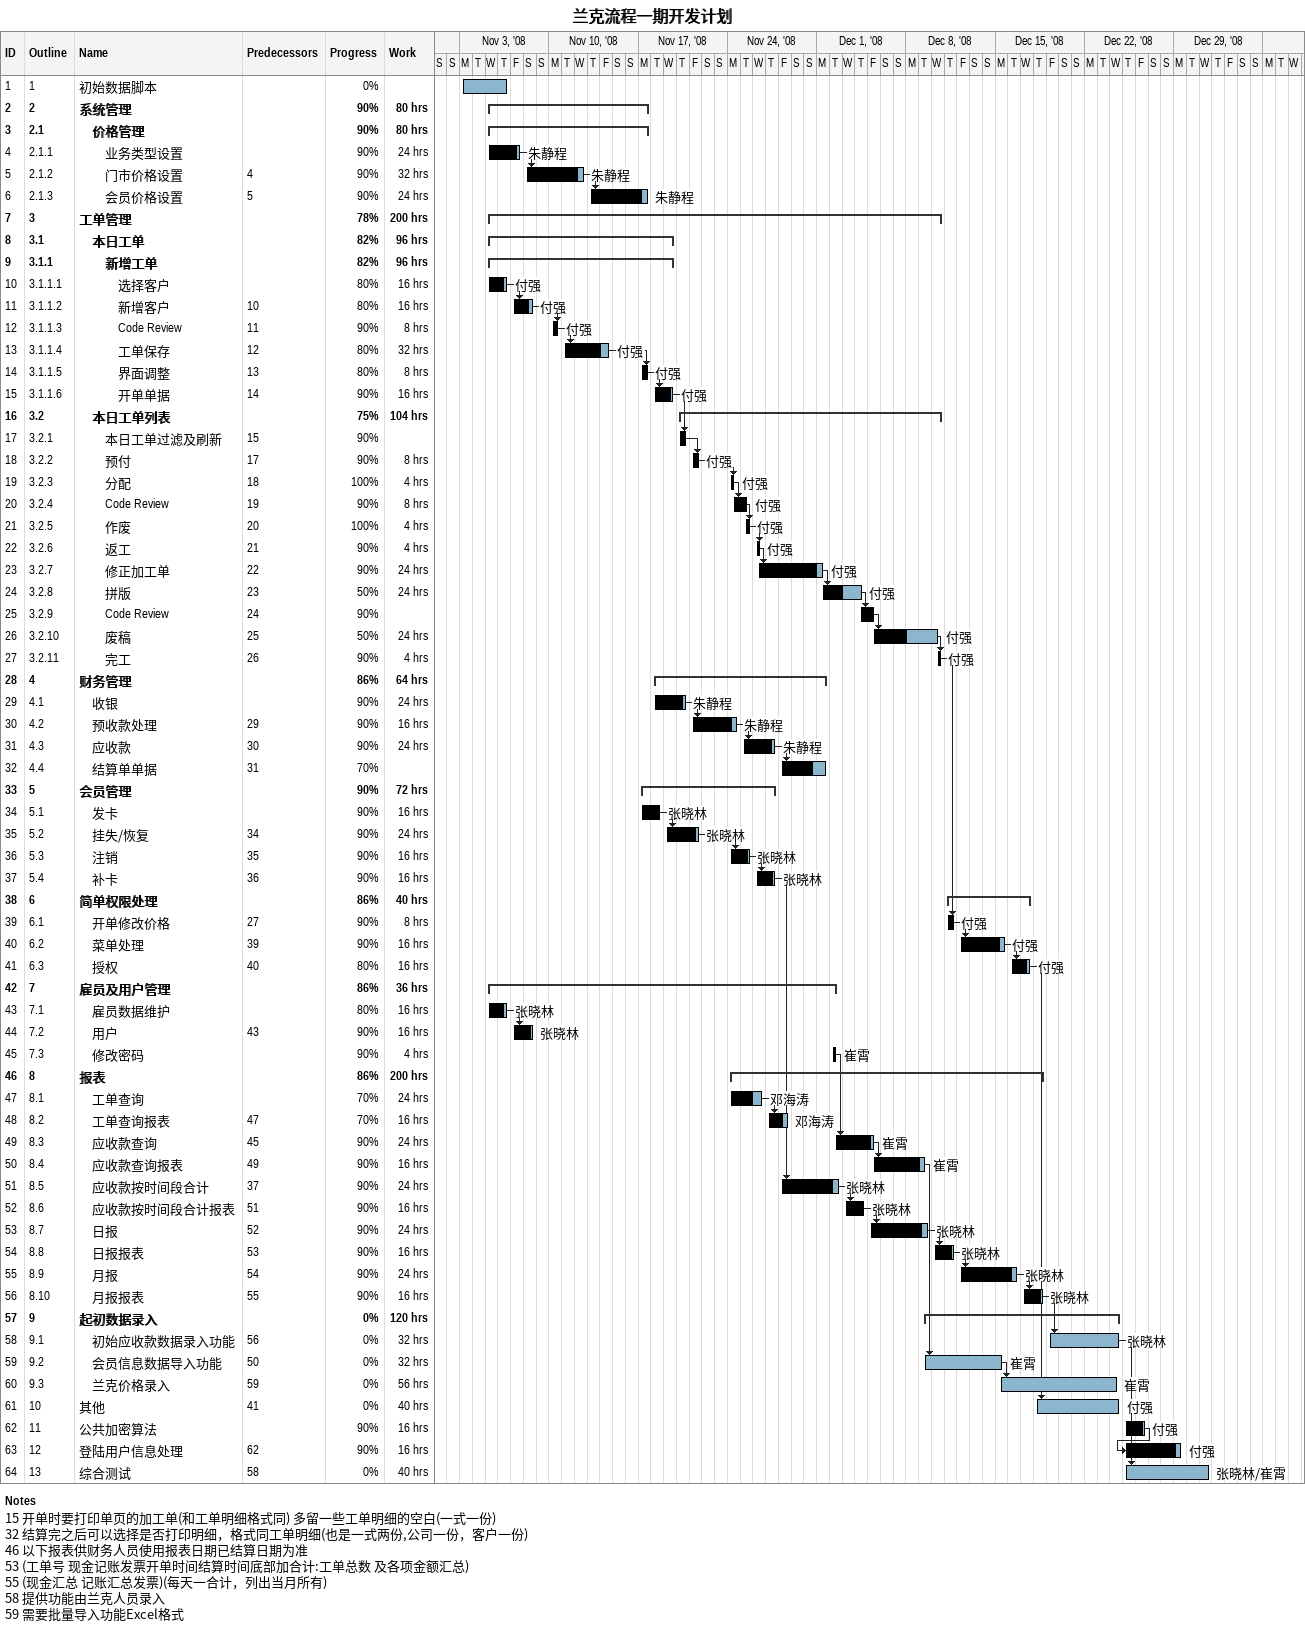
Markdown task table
兰克流程一期开发计划

| ID | WBS | Task | Start | Finish | Predecessors | Resources | % complete | Work (h) |
|---|---|---|---|---|---|---|---|---|
| 1 | 1 | 初始数据脚本 | 2008-11-03 | 2008-11-06 |  |  | 0 |  |
| 2 | 2 | **系统管理** | 2008-11-05 | 2008-11-17 |  |  | 90 | 80 |
| 3 | 2.1 | **价格管理** | 2008-11-05 | 2008-11-17 |  |  | 90 | 80 |
| 4 | 2.1.1 | 业务类型设置 | 2008-11-05 | 2008-11-07 |  | 朱静程 | 90 | 24 |
| 5 | 2.1.2 | 门市价格设置 | 2008-11-08 | 2008-11-12 | 4 | 朱静程 | 90 | 32 |
| 6 | 2.1.3 | 会员价格设置 | 2008-11-13 | 2008-11-17 | 5 | 朱静程 | 90 | 24 |
| 7 | 3 | **工单管理** | 2008-11-05 | 2008-12-10 |  |  | 78 | 200 |
| 8 | 3.1 | **本日工单** | 2008-11-05 | 2008-11-19 |  |  | 82 | 96 |
| 9 | 3.1.1 | **新增工单** | 2008-11-05 | 2008-11-19 |  |  | 82 | 96 |
| 10 | 3.1.1.1 | 选择客户 | 2008-11-05 | 2008-11-06 |  | 付强 | 80 | 16 |
| 11 | 3.1.1.2 | 新增客户 | 2008-11-07 | 2008-11-08 | 10 | 付强 | 80 | 16 |
| 12 | 3.1.1.3 | Code Review | 2008-11-10 | 2008-11-10 | 11 | 付强 | 90 | 8 |
| 13 | 3.1.1.4 | 工单保存 | 2008-11-11 | 2008-11-14 | 12 | 付强 | 80 | 32 |
| 14 | 3.1.1.5 | 界面调整 | 2008-11-17 | 2008-11-17 | 13 | 付强 | 80 | 8 |
| 15 | 3.1.1.6 | 开单单据 | 2008-11-18 | 2008-11-19 | 14 | 付强 | 90 | 16 |
| 16 | 3.2 | **本日工单列表** | 2008-11-20 | 2008-12-10 |  |  | 75 | 104 |
| 17 | 3.2.1 | 本日工单过滤及刷新 | 2008-11-20 | 2008-11-20 | 15 |  | 90 |  |
| 18 | 3.2.2 | 预付 | 2008-11-21 | 2008-11-21 | 17 | 付强 | 90 | 8 |
| 19 | 3.2.3 | 分配 | 2008-11-24 | 2008-11-24 | 18 | 付强 | 100 | 4 |
| 20 | 3.2.4 | Code Review | 2008-11-24 | 2008-11-25 | 19 | 付强 | 90 | 8 |
| 21 | 3.2.5 | 作废 | 2008-11-25 | 2008-11-25 | 20 | 付强 | 100 | 4 |
| 22 | 3.2.6 | 返工 | 2008-11-26 | 2008-11-26 | 21 | 付强 | 90 | 4 |
| 23 | 3.2.7 | 修正加工单 | 2008-11-26 | 2008-12-01 | 22 | 付强 | 90 | 24 |
| 24 | 3.2.8 | 拼版 | 2008-12-01 | 2008-12-04 | 23 | 付强 | 50 | 24 |
| 25 | 3.2.9 | Code Review | 2008-12-04 | 2008-12-05 | 24 |  | 90 |  |
| 26 | 3.2.10 | 废稿 | 2008-12-05 | 2008-12-10 | 25 | 付强 | 50 | 24 |
| 27 | 3.2.11 | 完工 | 2008-12-10 | 2008-12-10 | 26 | 付强 | 90 | 4 |
| 28 | 4 | **财务管理** | 2008-11-18 | 2008-12-01 |  |  | 86 | 64 |
| 29 | 4.1 | 收银 | 2008-11-18 | 2008-11-20 |  | 朱静程 | 90 | 24 |
| 30 | 4.2 | 预收款处理 | 2008-11-21 | 2008-11-24 | 29 | 朱静程 | 90 | 16 |
| 31 | 4.3 | 应收款 | 2008-11-25 | 2008-11-27 | 30 | 朱静程 | 90 | 24 |
| 32 | 4.4 | 结算单单据 | 2008-11-28 | 2008-12-01 | 31 |  | 70 |  |
| 33 | 5 | **会员管理** | 2008-11-17 | 2008-11-27 |  |  | 90 | 72 |
| 34 | 5.1 | 发卡 | 2008-11-17 | 2008-11-18 |  | 张晓林 | 90 | 16 |
| 35 | 5.2 | 挂失/恢复 | 2008-11-19 | 2008-11-21 | 34 | 张晓林 | 90 | 24 |
| 36 | 5.3 | 注销 | 2008-11-24 | 2008-11-25 | 35 | 张晓林 | 90 | 16 |
| 37 | 5.4 | 补卡 | 2008-11-26 | 2008-11-27 | 36 | 张晓林 | 90 | 16 |
| 38 | 6 | **简单权限处理** | 2008-12-11 | 2008-12-17 |  |  | 86 | 40 |
| 39 | 6.1 | 开单修改价格 | 2008-12-11 | 2008-12-11 | 27 | 付强 | 90 | 8 |
| 40 | 6.2 | 菜单处理 | 2008-12-12 | 2008-12-15 | 39 | 付强 | 90 | 16 |
| 41 | 6.3 | 授权 | 2008-12-16 | 2008-12-17 | 40 | 付强 | 80 | 16 |
| 42 | 7 | **雇员及用户管理** | 2008-11-05 | 2008-12-02 |  |  | 86 | 36 |
| 43 | 7.1 | 雇员数据维护 | 2008-11-05 | 2008-11-06 |  | 张晓林 | 80 | 16 |
| 44 | 7.2 | 用户 | 2008-11-07 | 2008-11-08 | 43 | 张晓林 | 90 | 16 |
| 45 | 7.3 | 修改密码 | 2008-12-02 | 2008-12-02 |  | 崔霄 | 90 | 4 |
| 46 | 8 | **报表** | 2008-11-24 | 2008-12-18 |  |  | 86 | 200 |
| 47 | 8.1 | 工单查询 | 2008-11-24 | 2008-11-26 |  | 邓海涛 | 70 | 24 |
| 48 | 8.2 | 工单查询报表 | 2008-11-27 | 2008-11-28 | 47 | 邓海涛 | 70 | 16 |
| 49 | 8.3 | 应收款查询 | 2008-12-02 | 2008-12-05 | 45 | 崔霄 | 90 | 24 |
| 50 | 8.4 | 应收款查询报表 | 2008-12-05 | 2008-12-09 | 49 | 崔霄 | 90 | 16 |
| 51 | 8.5 | 应收款按时间段合计 | 2008-11-28 | 2008-12-02 | 37 | 张晓林 | 90 | 24 |
| 52 | 8.6 | 应收款按时间段合计报表 | 2008-12-03 | 2008-12-04 | 51 | 张晓林 | 90 | 16 |
| 53 | 8.7 | 日报 | 2008-12-05 | 2008-12-09 | 52 | 张晓林 | 90 | 24 |
| 54 | 8.8 | 日报报表 | 2008-12-10 | 2008-12-11 | 53 | 张晓林 | 90 | 16 |
| 55 | 8.9 | 月报 | 2008-12-12 | 2008-12-16 | 54 | 张晓林 | 90 | 24 |
| 56 | 8.10 | 月报报表 | 2008-12-17 | 2008-12-18 | 55 | 张晓林 | 90 | 16 |
| 57 | 9 | **起初数据录入** | 2008-12-09 | 2008-12-24 |  |  | 0 | 120 |
| 58 | 9.1 | 初始应收款数据录入功能 | 2008-12-19 | 2008-12-24 | 56 | 张晓林 | 0 | 32 |
| 59 | 9.2 | 会员信息数据导入功能 | 2008-12-09 | 2008-12-15 | 50 | 崔霄 | 0 | 32 |
| 60 | 9.3 | 兰克价格录入 | 2008-12-15 | 2008-12-24 | 59 | 崔霄 | 0 | 56 |
| 61 | 10 | 其他 | 2008-12-18 | 2008-12-24 | 41 | 付强 | 0 | 40 |
| 62 | 11 | 公共加密算法 | 2008-12-25 | 2008-12-26 |  | 付强 | 90 | 16 |
| 63 | 12 | 登陆用户信息处理 | 2008-12-25 | 2008-12-29 | 62 | 付强 | 90 | 16 |
| 64 | 13 | 综合测试 | 2008-12-25 | 2008-12-31 | 58 | 张晓林/崔霄 | 0 | 40 |

Notes
- 15: 开单时要打印单页的加工单(和工单明细格式同) 多留一些工单明细的空白(一式一份)
- 32: 结算完之后可以选择是否打印明细，格式同工单明细(也是一式两份,公司一份，客户一份)
- 46: 以下报表供财务人员使用 报表日期已结算日期为准
- 53: (工单号 现金 记账 发票 开单时间 结算时间 底部加合计:工单总数 及各项金额汇总)
- 55: (现金汇总 记账汇总 发票)(每天一合计，列出当月所有)
- 58: 提供功能 由兰克人员录入
- 59: 需要批量导入功能 Excel格式
